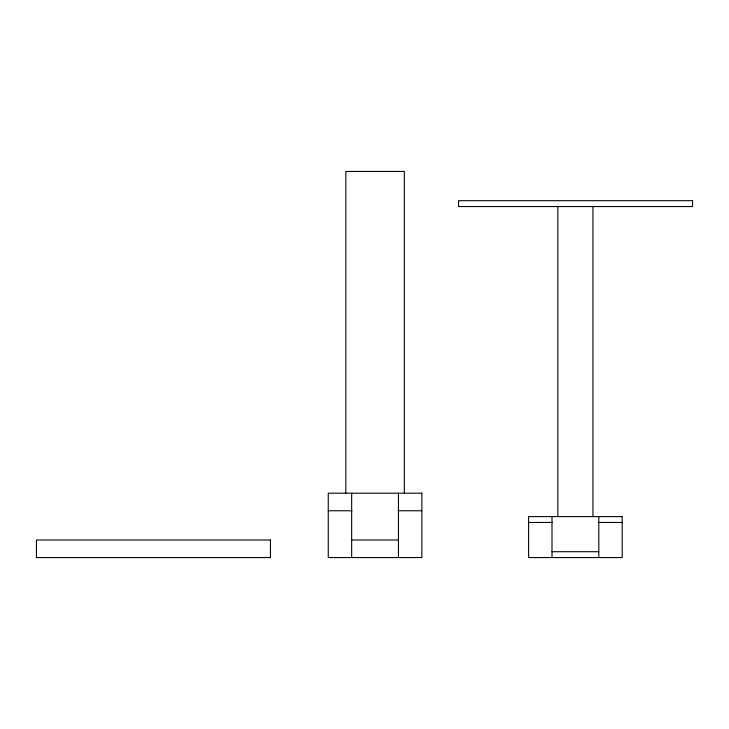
<?xml version="1.0" encoding="UTF-8"?>
<svg xmlns="http://www.w3.org/2000/svg" width="729" height="729" viewBox="0 0 729 729"><rect width="100%" height="100%" fill="white"/><g stroke="black" fill="none" stroke-linecap="round" stroke-linejoin="round"><path stroke-width="1.09" d="M328.26 510.756L351.943 510.756M398.18 510.756L421.863 510.756M528.598 522.456L552.281 522.456M598.518 522.456L622.202 522.456M351.66 540.007L398.462 540.007M551.999 551.707L598.801 551.707M598.801 516.606L598.801 557.557M592.95 206.544L592.95 516.606M557.849 206.544L557.849 516.606M551.999 516.606L551.999 557.557M404.331 493.205L404.331 171.443L345.828 171.443L345.828 493.205M398.462 493.205L398.462 557.557M351.66 493.205L351.66 557.557M692.55 200.694L458.541 200.694L458.541 206.544L692.55 206.544L692.55 200.694M421.863 493.205L328.26 493.205L328.26 557.557L421.863 557.557L421.863 493.205M622.202 516.606L528.598 516.606L528.598 557.557L622.202 557.557L622.202 516.606M270.459 540.007L36.45 540.007L36.45 557.557L270.459 557.557L270.459 540.007"/></g></svg>
